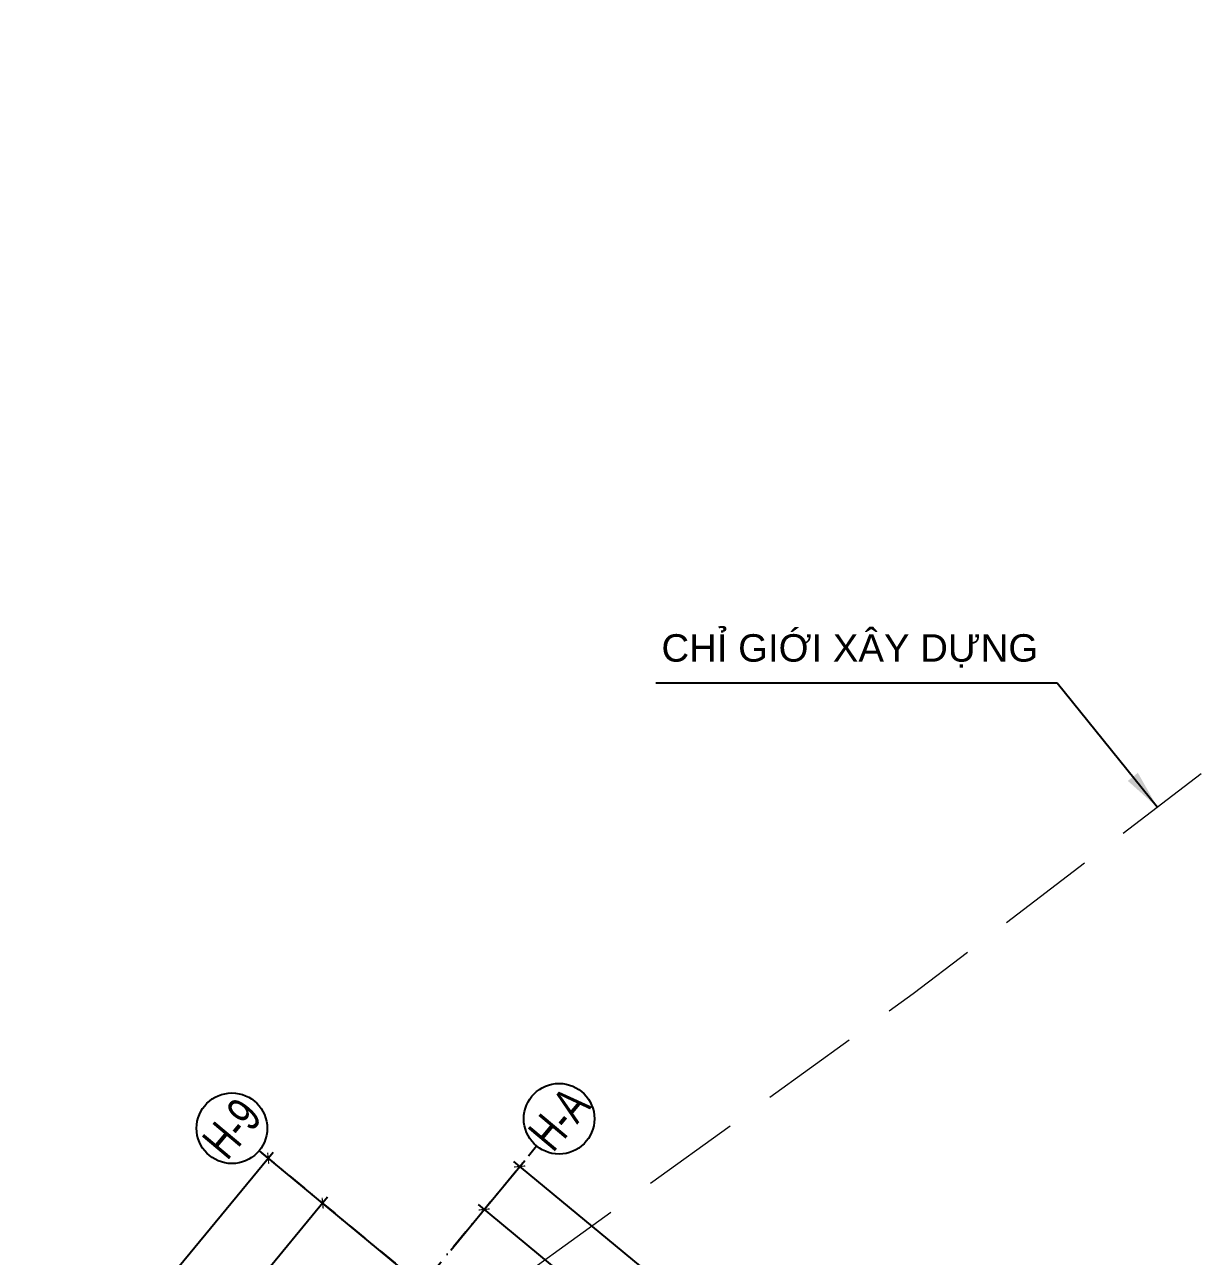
# Model space of a CAD drawing. Header units: millimetres. Extents: x -1534340 to 1713810, y -1348191 to 1114081.
# Drawn here: x 1247941 to 1277819, y -211836 to -180440 of the extents above; entities that cross this region are included whole.
import ezdxf
from ezdxf.enums import TextEntityAlignment as Align

# ---------------------------------------------------------------- set-up
doc = ezdxf.new("R2010")
doc.units = ezdxf.units.MM
doc.header["$LTSCALE"] = 100
doc.header["$PDMODE"] = 32
doc.header["$PDSIZE"] = 2.5
doc.linetypes.add('xref.asix of  podium$0$xref.asix of  podium$0$DASHDOT', pattern=[1, 0.5, -0.25, 0, -0.25])
doc.linetypes.add('Xref.Asix of Basement B2$0$HIDDEN', pattern=[0.375, 0.25, -0.125])
for name, color, linetype in [('ccu12-Manh', 8, 'Continuous'), ('xref.asix of  podium$0$xref.asix of  podium$0$KT-Kich thuoc', 9, 'Continuous'), ('xref.asix of  podium$0$xref.asix of  podium$0$KT-Luoi truc South Tower', 8, 'xref.asix of  podium$0$xref.asix of  podium$0$DASHDOT'), ('xref.asix of  podium$0$xref.asix of  podium$0$ST_MBDV Cot vach 220805$0$AUDIT_I_220805193045-1', 50, 'Continuous')]:
    doc.layers.add(name, color=color, linetype=linetype)
doc.layers.add('GHI CHU XONG AN BEN KIA', color=9, linetype='Continuous', lineweight=18)
doc.layers.add('Xref.Asix of Basement B2$0$KT-Chi gioi XD', color=7, linetype='Xref.Asix of Basement B2$0$HIDDEN', true_color=0x0066cc)
doc.styles.add('Arial Narrow', font='ARIALN.TTF')
doc.styles.add('font unicode ccu', font='arial.ttf')
doc.styles.get("Standard").update_dxf_attribs({"font": 'arial.ttf'})
doc.styles.add('xref.asix of  podium$0$xref.asix of  podium$0$ST_MBDV Cot vach 220805$0$HBA-Text', font='GOTHIC.TTF')
doc.dimstyles.new('CCU_1-200', dxfattribs={"dimscale": 200, "dimtxt": 3, "dimasz": 1, "dimexe": 1, "dimexo": 2, "dimgap": 0.5, "dimtad": 1, "dimdec": 0, "dimdsep": 46, "dimtxsty": 'Arial Narrow', "dimblk": 'ARCHTICK', "dimcen": -1, "dimdle": 1, "dimclrd": 256, "dimclre": 256, "dimclrt": 3, "dimadec": 0, "dimazin": 2, "dimtfac": 0.1, "dimtdec": 0, "dimtix": 1, "dimtmove": 2, "dimatfit": 1, "dimfxl": 1, "dimtvp": 0.833333, "dimtolj": 1, "dimtzin": 12, "dimarcsym": 0})
doc.dimstyles.new('ISO-25', dxfattribs={"dimtxt": 2.5, "dimasz": 2.5, "dimexe": 1.25, "dimexo": 0.625, "dimtad": 1, "dimtxsty": 'Standard', "dimcen": 2.5, "dimadec": 0, "dimazin": 0, "dimtfac": 1, "dimtmove": 0, "dimatfit": 3, "dimfxl": 1, "dimarcsym": 0})

# ---------------------------------------------------------------- blocks, each defined once
blk = doc.blocks.new('_ARCHTICK')
at = {"color": 0, "linetype": 'ByBlock', "const_width": 0.15}
blk.add_lwpolyline([(-0.5, -0.5), (0.5, 0.5)], dxfattribs=at)
blk = doc.blocks.new('*D2950')
at = {"layer": 'Defpoints', "color": 0, "transparency": 16777216}
for p in [(1484911, -211794, 0), (1476016, -217417), (1478540, -219502, 0)]:
    blk.add_point(p, dxfattribs=at)
at = {"layer": 'xref.asix of  podium$0$xref.asix of  podium$0$KT-Kich thuoc', "lineweight": -2, "transparency": 16777216}
for p, q in [((1482511, -209553), (1475889, -217572)), ((1484603, -211539), (1482230, -209579)), ((1478232, -219247), (1475862, -217290))]:
    blk.add_line(p, q, dxfattribs=at)
at = {"layer": 'xref.asix of  podium$0$xref.asix of  podium$0$KT-Kich thuoc', "lineweight": -2, "transparency": 16777216, "xscale": 200, "yscale": 200, "zscale": 200}
for p, rotation in [((1482384, -209707), 50.44882679790665), ((1476016, -217417), 230.4488267979067)]:
    blk.add_blockref('_ARCHTICK', p, dxfattribs=dict(at, rotation=rotation))
at = {"layer": 'xref.asix of  podium$0$xref.asix of  podium$0$KT-Kich thuoc', "color": 3, "transparency": 16777216, "insert": (1478887, -213303), "char_height": 600, "attachment_point": 5, "rotation": 50.4488, "style": 'Arial Narrow'}
blk.add_mtext('\\A1;10000', dxfattribs=at)
blk = doc.blocks.new('*D2960')
at = {"layer": 'Defpoints', "color": 0, "transparency": 16777216}
for p in [(1485394, -211209, 0), (1492903, -215151), (1491794, -216495)]:
    blk.add_point(p, dxfattribs=at)
at = {"layer": 'xref.asix of  podium$0$xref.asix of  podium$0$KT-Kich thuoc', "lineweight": -2, "transparency": 16777216}
for p, q in [((1485649, -210901), (1486631, -209712)), ((1486349, -209739), (1493058, -215279)), ((1492049, -216186), (1493031, -214997))]:
    blk.add_line(p, q, dxfattribs=at)
at = {"layer": 'xref.asix of  podium$0$xref.asix of  podium$0$KT-Kich thuoc', "lineweight": -2, "transparency": 16777216, "xscale": 200, "yscale": 200, "zscale": 200}
for p, rotation in [((1486504, -209866), 140.4488267526309), ((1492903, -215151), 320.4488267526309)]:
    blk.add_blockref('_ARCHTICK', p, dxfattribs=dict(at, rotation=rotation))
at = {"layer": 'xref.asix of  podium$0$xref.asix of  podium$0$KT-Kich thuoc', "color": 3, "transparency": 16777216, "insert": (1489962, -212195), "char_height": 600, "attachment_point": 5, "rotation": 320.4488, "style": 'Arial Narrow'}
blk.add_mtext('\\A1;8300', dxfattribs=at)
blk = doc.blocks.new('xref.asix of  podium$0$xref.asix of  podium$0$ST_MBDV Cot vach 220805$0$GRID-SYM-flat-103')
at = {"layer": 'xref.asix of  podium$0$xref.asix of  podium$0$ST_MBDV Cot vach 220805$0$AUDIT_I_220805193045-1'}
blk.add_circle((0, 0, 0), 900, dxfattribs=at)
at = {"layer": 'xref.asix of  podium$0$xref.asix of  podium$0$ST_MBDV Cot vach 220805$0$AUDIT_I_220805193045-1', "style": 'xref.asix of  podium$0$xref.asix of  podium$0$ST_MBDV Cot vach 220805$0$HBA-Text'}
blk.add_attdef('GRID', text='', height=900, rotation=19.0471, dxfattribs=at).set_placement((0, 0, 0), align=Align.MIDDLE_CENTER)
blk = doc.blocks.new('*D2931')
at = {"layer": 'Defpoints', "color": 0, "transparency": 16777216}
for p in [(1486299, -210114, 0), (1510771, -228065), (1509662, -229408)]:
    blk.add_point(p, dxfattribs=at)
at = {"layer": 'xref.asix of  podium$0$xref.asix of  podium$0$KT-Kich thuoc', "lineweight": -2, "transparency": 16777216}
for p, q in [((1486554, -209806), (1487536, -208617)), ((1487254, -208644), (1510925, -228192)), ((1509917, -229100), (1510899, -227911))]:
    blk.add_line(p, q, dxfattribs=at)
at = {"layer": 'xref.asix of  podium$0$xref.asix of  podium$0$KT-Kich thuoc', "lineweight": -2, "transparency": 16777216, "xscale": 200, "yscale": 200, "zscale": 200}
for p, rotation in [((1487408, -208771), 140.448826737222), ((1510771, -228065), 320.448826737222)]:
    blk.add_blockref('_ARCHTICK', p, dxfattribs=dict(at, rotation=rotation))
at = {"layer": 'xref.asix of  podium$0$xref.asix of  podium$0$KT-Kich thuoc', "color": 3, "transparency": 16777216, "insert": (1499348, -218105), "char_height": 600, "attachment_point": 5, "rotation": 320.4488, "style": 'Arial Narrow'}
blk.add_mtext('\\A1;30300', dxfattribs=at)
blk = doc.blocks.new('*D2932')
at = {"layer": 'Defpoints', "color": 0, "transparency": 16777216}
for p in [(1480996, -208561), (1484908, -211791), (1442117, -263606, 0)]:
    blk.add_point(p, dxfattribs=at)
at = {"layer": 'xref.asix of  podium$0$xref.asix of  podium$0$KT-Kich thuoc', "lineweight": -2, "transparency": 16777216}
for p, q in [((1438078, -260530), (1481123, -208406)), ((1484600, -211537), (1480842, -208433)), ((1441809, -263352), (1438051, -260248))]:
    blk.add_line(p, q, dxfattribs=at)
at = {"layer": 'xref.asix of  podium$0$xref.asix of  podium$0$KT-Kich thuoc', "lineweight": -2, "transparency": 16777216, "xscale": 200, "yscale": 200, "zscale": 200}
for p, rotation in [((1480996, -208561), 50.44882697620244), ((1438205, -260376), 230.4488269762024)]:
    blk.add_blockref('_ARCHTICK', p, dxfattribs=dict(at, rotation=rotation))
at = {"layer": 'xref.asix of  podium$0$xref.asix of  podium$0$KT-Kich thuoc', "color": 3, "transparency": 16777216, "insert": (1460779, -232043), "char_height": 600, "attachment_point": 5, "rotation": 50.4488, "style": 'Arial Narrow'}
blk.add_mtext('\\A1;67200', dxfattribs=at)
blk = doc.blocks.new('312')
at = {"layer": 'xref.asix of  podium$0$xref.asix of  podium$0$KT-Luoi truc South Tower', "ltscale": 10}
for p, q in [((1436685.1, -270191.1), (1487840.3, -208247.6)), ((1480764.6, -208369.6), (1512813.8, -234836.9))]:
    blk.add_line(p, q, dxfattribs=at)
at = {"layer": 'Xref.Asix of Basement B2$0$KT-Chi gioi XD', "lineweight": 13, "ltscale": 100, "elevation": 0, "flags": 128}
blk.add_lwpolyline([(1536926.6, -198350.2), (1532230.5, -180477.4), (1529880.4, -179665.5), (1520946.6, -186436.8), (1497442.7, -204368.8), (1473775.2, -221476.8, 0.684877), (1504207.8, -335272.8), (1524578.3, -337428.6), (1563007.4, -336214.1), (1565857.8, -332567.4)], format="xyb", close=True, dxfattribs=at)
at = {"layer": 'xref.asix of  podium$0$xref.asix of  podium$0$KT-Kich thuoc'}
ref = blk.add_blockref('xref.asix of  podium$0$xref.asix of  podium$0$ST_MBDV Cot vach 220805$0$GRID-SYM-flat-103', (1480070.7, -207796.5, 0), dxfattribs=at)
ref.add_attrib('GRID', 'H-9', dxfattribs={"layer": 'xref.asix of  podium$0$xref.asix of  podium$0$ST_MBDV Cot vach 220805$0$AUDIT_I_220805193045-1', "height": 900, "rotation": 50, "style": 'xref.asix of  podium$0$xref.asix of  podium$0$ST_MBDV Cot vach 220805$0$HBA-Text', "width": 0.75}).set_placement((1480070.7, -207796.5, 0), align=Align.MIDDLE_CENTER)
ref = blk.add_blockref('xref.asix of  podium$0$xref.asix of  podium$0$ST_MBDV Cot vach 220805$0$GRID-SYM-flat-103', (1488413.4, -207553.7, 0), dxfattribs=at)
ref.add_attrib('GRID', 'H-A', dxfattribs={"layer": 'xref.asix of  podium$0$xref.asix of  podium$0$ST_MBDV Cot vach 220805$0$AUDIT_I_220805193045-1', "height": 900, "rotation": 50, "style": 'xref.asix of  podium$0$xref.asix of  podium$0$ST_MBDV Cot vach 220805$0$HBA-Text', "width": 0.75}).set_placement((1488413.4, -207553.7, 0), align=Align.MIDDLE_CENTER)
at = {"layer": 'GHI CHU XONG AN BEN KIA', "style": 'font unicode ccu'}
blk.add_text('CHỈ GIỚI XÂY DỰNG', height=700, dxfattribs=at).set_placement((1491023.8, -195902.9, 0))
at = {"layer": 'xref.asix of  podium$0$xref.asix of  podium$0$KT-Kich thuoc'}
dim = blk.add_linear_dim(base=(1480996, -208560.6), p1=(1442117.2, -263606.3, 0), p2=(1484908, -211791.3), angle=50.44883, dimstyle='CCU_1-200', dxfattribs=at)
dim.commit()
dim.dimension.update_dxf_attribs({"geometry": '*D2932', "text_midpoint": (1460779.3, -232043), "dimtype": 129})
dim = blk.add_aligned_dim(p1=(1486298.9, -210114.1, 0), p2=(1509661.9, -229408.2), distance=1742.1, dimstyle='CCU_1-200', dxfattribs=at)
dim.commit()
dim.dimension.update_dxf_attribs({"geometry": '*D2931', "text_midpoint": (1499348.4, -218104.6)})
for base, p1, p2, angle, picture, middle in [((1476016.2, -217417.3), (1484911.4, -211794.2, 0), (1478540.3, -219501.9, 0), 50.44883, '*D2950', (1478886.7, -213303.3)), ((1492903.4, -215151.4), (1485394.3, -211209.5, 0), (1491794.1, -216494.6), 140.44883, '*D2960', (1489962.3, -212195.5))]:
    dim = blk.add_linear_dim(base=base, p1=p1, p2=p2, angle=angle, dimstyle='CCU_1-200', dxfattribs=at)
    dim.commit()
    dim.dimension.update_dxf_attribs({"geometry": picture, "text_midpoint": middle})
at = {"layer": 'GHI CHU XONG AN BEN KIA'}
blk.add_leader([(1503670.7, -199617.3), (1501115.2, -196447.1), (1490878.9, -196447.1)], dimstyle='ISO-25', override={"dimasz": 1000, "dimtad": 0, "dimzin": 0, "dimfxl": 4, "dimtfill": 1, "dimarcsym": 2}, dxfattribs=at)

msp = doc.modelspace()

# ---------------------------------------------------------------- block references
at = {"layer": 'ccu12-Manh'}
msp.add_blockref('312', (-226844, -774.2), dxfattribs=at)

doc.saveas('drawing.dxf')
